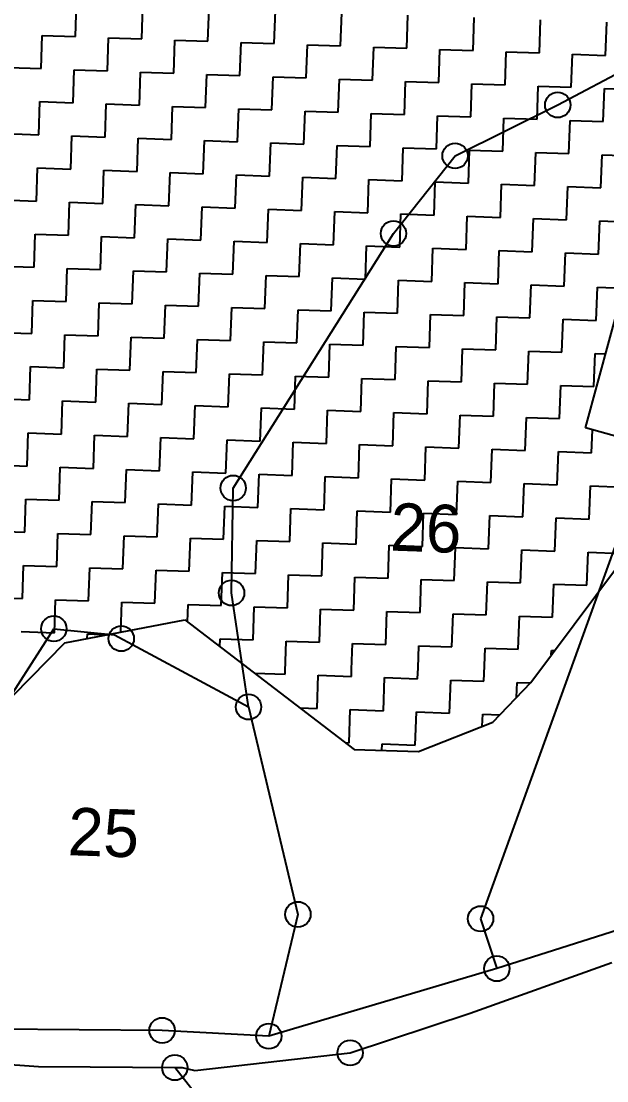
# Model space of a CAD drawing. Header units: metres. Extents: x 287345 to 291891, y 1993918 to 1999987.
# Drawn here: x 291371.3 to 291549, y 1997158.7 to 1997480.4 of the extents above; entities that cross this region are included whole.
import ezdxf
from ezdxf.enums import TextEntityAlignment as Align

# ---------------------------------------------------------------- set-up
doc = ezdxf.new("R2010")
doc.units = ezdxf.units.M
doc.header["$MEASUREMENT"] = 0
for name, color, linetype in [('POLY_HATCH', 12, 'Continuous'), ('POLY_PARCEL', 6, 'Continuous'), ('POLY_ROAD', 30, 'Continuous'), ('TEXT_PARCEL', 7, 'Continuous')]:
    doc.layers.add(name, color=color, linetype=linetype)
doc.styles.add('TEXT_MAP', font='')
doc.styles.get('TEXT_MAP').set_extended_font_data('Kruti Dev 050')

msp = doc.modelspace()

# ---------------------------------------------------------------- linework, layer by layer
for centre in [(291534.1, 1997454.95), (291502.95, 1997439.49), (291484.27, 1997415.94), (291435.64, 1997338.66), (291435.15, 1997306.82), (291381.21, 1997295.98), (291401.68, 1997292.96), (291440.3, 1997272.23), (291455.28, 1997209.26), (291510.7, 1997207.94), (291515.64, 1997192.79), (291414.06, 1997174.05), (291446.43, 1997172.29), (291471.12, 1997167.21), (291417.92, 1997162.75)]:
    msp.add_circle(centre, 3.85)
at = {"layer": 'POLY_HATCH', "linetype": 'Continuous'}
for p, q in [((291387.77, 1997475.7), (291388.13, 1997485.76)), ((291407.88, 1997474.99), (291408.24, 1997485.05)), ((291427.99, 1997474.28), (291428.34, 1997484.33)), ((291448.1, 1997473.57), (291448.45, 1997483.62)), ((291468.21, 1997472.86), (291468.56, 1997482.91)), ((291488.32, 1997472.15), (291488.67, 1997482.2)), ((291508.42, 1997471.43), (291508.78, 1997481.49)), ((291528.53, 1997470.72), (291528.89, 1997480.78)), ((291548.64, 1997470.01), (291549, 1997480.07)), ((291377.36, 1997466), (291377.72, 1997476.06)), ((291377.72, 1997476.06), (291387.77, 1997475.7)), ((291397.47, 1997465.29), (291397.82, 1997475.35)), ((291397.82, 1997475.35), (291407.88, 1997474.99)), ((291417.58, 1997464.58), (291417.93, 1997474.64)), ((291417.93, 1997474.64), (291427.99, 1997474.28)), ((291437.69, 1997463.87), (291438.04, 1997473.92)), ((291438.04, 1997473.92), (291448.1, 1997473.57)), ((291457.8, 1997463.16), (291458.15, 1997473.21)), ((291458.15, 1997473.21), (291468.21, 1997472.86)), ((291477.91, 1997462.45), (291478.26, 1997472.5)), ((291478.26, 1997472.5), (291488.32, 1997472.15)), ((291498.01, 1997461.74), (291498.37, 1997471.79)), ((291498.37, 1997471.79), (291508.42, 1997471.43)), ((291518.12, 1997461.02), (291518.48, 1997471.08)), ((291518.48, 1997471.08), (291528.53, 1997470.72)), ((291538.23, 1997460.31), (291538.59, 1997470.37)), ((291538.59, 1997470.37), (291548.64, 1997470.01)), ((291367.31, 1997466.36), (291377.36, 1997466)), ((291387.06, 1997455.59), (291387.41, 1997465.65)), ((291387.41, 1997465.65), (291397.47, 1997465.29)), ((291407.17, 1997454.88), (291407.52, 1997464.94)), ((291407.52, 1997464.94), (291417.58, 1997464.58)), ((291427.28, 1997454.17), (291427.63, 1997464.23)), ((291427.63, 1997464.23), (291437.69, 1997463.87)), ((291447.39, 1997453.46), (291447.74, 1997463.51)), ((291447.74, 1997463.51), (291457.8, 1997463.16)), ((291467.49, 1997452.75), (291467.85, 1997462.8)), ((291467.85, 1997462.8), (291477.91, 1997462.45)), ((291487.6, 1997452.04), (291487.96, 1997462.09)), ((291487.96, 1997462.09), (291498.01, 1997461.74)), ((291507.71, 1997451.32), (291508.07, 1997461.38)), ((291508.07, 1997461.38), (291518.12, 1997461.02)), ((291527.82, 1997450.61), (291528.18, 1997460.67)), ((291528.18, 1997460.67), (291538.23, 1997460.31)), ((291547.93, 1997449.9), (291548.29, 1997459.96)), ((291548.29, 1997459.96), (291558.34, 1997459.6)), ((291376.65, 1997445.9), (291377, 1997455.95)), ((291377, 1997455.95), (291387.06, 1997455.59)), ((291396.76, 1997445.18), (291397.11, 1997455.24)), ((291397.11, 1997455.24), (291407.17, 1997454.88)), ((291416.87, 1997444.47), (291417.22, 1997454.53)), ((291417.22, 1997454.53), (291427.28, 1997454.17)), ((291436.98, 1997443.76), (291437.33, 1997453.82)), ((291437.33, 1997453.82), (291447.39, 1997453.46)), ((291457.08, 1997443.05), (291457.44, 1997453.1)), ((291457.44, 1997453.1), (291467.49, 1997452.75)), ((291477.19, 1997442.34), (291477.55, 1997452.39)), ((291477.55, 1997452.39), (291487.6, 1997452.04)), ((291497.3, 1997441.63), (291497.66, 1997451.68)), ((291497.66, 1997451.68), (291507.71, 1997451.32)), ((291517.41, 1997440.91), (291517.77, 1997450.97)), ((291517.77, 1997450.97), (291527.82, 1997450.61)), ((291537.52, 1997440.2), (291537.88, 1997450.26)), ((291537.88, 1997450.26), (291547.93, 1997449.9)), ((291366.59, 1997446.25), (291376.65, 1997445.9)), ((291386.35, 1997435.49), (291386.7, 1997445.54)), ((291386.7, 1997445.54), (291396.76, 1997445.18)), ((291406.46, 1997434.77), (291406.81, 1997444.83)), ((291406.81, 1997444.83), (291416.87, 1997444.47)), ((291426.57, 1997434.06), (291426.92, 1997444.12)), ((291426.92, 1997444.12), (291436.98, 1997443.76)), ((291446.67, 1997433.35), (291447.03, 1997443.41)), ((291447.03, 1997443.41), (291457.08, 1997443.05)), ((291466.78, 1997432.64), (291467.14, 1997442.69)), ((291467.14, 1997442.69), (291477.19, 1997442.34)), ((291486.89, 1997431.93), (291487.25, 1997441.98)), ((291487.25, 1997441.98), (291497.3, 1997441.63)), ((291507, 1997431.22), (291507.36, 1997441.27)), ((291507.36, 1997441.27), (291517.41, 1997440.91)), ((291527.11, 1997430.5), (291527.47, 1997440.56)), ((291527.47, 1997440.56), (291537.52, 1997440.2)), ((291547.22, 1997429.79), (291547.57, 1997439.85)), ((291547.57, 1997439.85), (291557.63, 1997439.49)), ((291375.94, 1997425.79), (291376.29, 1997435.84)), ((291376.29, 1997435.84), (291386.35, 1997435.49)), ((291396.05, 1997425.08), (291396.4, 1997435.13)), ((291396.4, 1997435.13), (291406.46, 1997434.77)), ((291416.15, 1997424.36), (291416.51, 1997434.42)), ((291416.51, 1997434.42), (291426.57, 1997434.06)), ((291436.26, 1997423.65), (291436.62, 1997433.71)), ((291436.62, 1997433.71), (291446.67, 1997433.35)), ((291456.37, 1997422.94), (291456.73, 1997432.99)), ((291456.73, 1997432.99), (291466.78, 1997432.64)), ((291476.48, 1997422.23), (291476.84, 1997432.28)), ((291476.84, 1997432.28), (291486.89, 1997431.93)), ((291496.59, 1997421.52), (291496.95, 1997431.57)), ((291496.95, 1997431.57), (291507, 1997431.22)), ((291516.7, 1997420.81), (291517.06, 1997430.86)), ((291517.06, 1997430.86), (291527.11, 1997430.5)), ((291536.81, 1997420.09), (291537.16, 1997430.15)), ((291537.16, 1997430.15), (291547.22, 1997429.79)), ((291365.88, 1997426.14), (291375.94, 1997425.79)), ((291385.64, 1997415.38), (291385.99, 1997425.43)), ((291385.99, 1997425.43), (291396.05, 1997425.08)), ((291405.74, 1997414.66), (291406.1, 1997424.72)), ((291406.1, 1997424.72), (291416.15, 1997424.36)), ((291425.85, 1997413.95), (291426.21, 1997424.01)), ((291426.21, 1997424.01), (291436.26, 1997423.65)), ((291445.96, 1997413.24), (291446.32, 1997423.3)), ((291446.32, 1997423.3), (291456.37, 1997422.94)), ((291466.07, 1997412.53), (291466.43, 1997422.58)), ((291466.43, 1997422.58), (291476.48, 1997422.23)), ((291486.18, 1997411.82), (291486.54, 1997421.87)), ((291486.54, 1997421.87), (291496.59, 1997421.52)), ((291506.29, 1997411.11), (291506.65, 1997421.16)), ((291506.65, 1997421.16), (291516.7, 1997420.81)), ((291526.4, 1997410.4), (291526.75, 1997420.45)), ((291526.75, 1997420.45), (291536.81, 1997420.09)), ((291546.51, 1997409.68), (291546.86, 1997419.74)), ((291546.86, 1997419.74), (291556.92, 1997419.38)), ((291375.23, 1997405.68), (291375.58, 1997415.73)), ((291375.58, 1997415.73), (291385.64, 1997415.38)), ((291395.33, 1997404.97), (291395.69, 1997415.02)), ((291395.69, 1997415.02), (291405.74, 1997414.66)), ((291415.44, 1997404.25), (291415.8, 1997414.31)), ((291415.8, 1997414.31), (291425.85, 1997413.95)), ((291435.55, 1997403.54), (291435.91, 1997413.6)), ((291435.91, 1997413.6), (291445.96, 1997413.24)), ((291455.66, 1997402.83), (291456.02, 1997412.89)), ((291456.02, 1997412.89), (291466.07, 1997412.53)), ((291475.77, 1997402.12), (291476.13, 1997412.17)), ((291476.13, 1997412.17), (291486.18, 1997411.82)), ((291495.88, 1997401.41), (291496.24, 1997411.46)), ((291496.24, 1997411.46), (291506.29, 1997411.11)), ((291515.99, 1997400.7), (291516.34, 1997410.75)), ((291516.34, 1997410.75), (291526.4, 1997410.4)), ((291536.1, 1997399.99), (291536.45, 1997410.04)), ((291536.45, 1997410.04), (291546.51, 1997409.68)), ((291365.17, 1997406.03), (291375.23, 1997405.68)), ((291384.92, 1997395.27), (291385.28, 1997405.32)), ((291385.28, 1997405.32), (291395.33, 1997404.97)), ((291405.03, 1997394.56), (291405.39, 1997404.61)), ((291405.39, 1997404.61), (291415.44, 1997404.25)), ((291425.14, 1997393.84), (291425.5, 1997403.9)), ((291425.5, 1997403.9), (291435.55, 1997403.54)), ((291445.25, 1997393.13), (291445.61, 1997403.19)), ((291445.61, 1997403.19), (291455.66, 1997402.83)), ((291465.36, 1997392.42), (291465.72, 1997402.48)), ((291465.72, 1997402.48), (291475.77, 1997402.12)), ((291485.47, 1997391.71), (291485.82, 1997401.76)), ((291485.82, 1997401.76), (291495.88, 1997401.41)), ((291505.58, 1997391), (291505.93, 1997401.05)), ((291505.93, 1997401.05), (291515.99, 1997400.7)), ((291525.69, 1997390.29), (291526.04, 1997400.34)), ((291526.04, 1997400.34), (291536.1, 1997399.99)), ((291545.8, 1997389.57), (291546.15, 1997399.63)), ((291546.15, 1997399.63), (291556.21, 1997399.27)), ((291374.51, 1997385.57), (291374.87, 1997395.62)), ((291374.87, 1997395.62), (291384.92, 1997395.27)), ((291394.62, 1997384.86), (291394.98, 1997394.91)), ((291394.98, 1997394.91), (291405.03, 1997394.56)), ((291414.73, 1997384.15), (291415.09, 1997394.2)), ((291415.09, 1997394.2), (291425.14, 1997393.84)), ((291434.84, 1997383.43), (291435.2, 1997393.49)), ((291435.2, 1997393.49), (291445.25, 1997393.13)), ((291454.95, 1997382.72), (291455.31, 1997392.78)), ((291455.31, 1997392.78), (291465.36, 1997392.42)), ((291475.06, 1997382.01), (291475.41, 1997392.07)), ((291475.41, 1997392.07), (291485.47, 1997391.71)), ((291495.17, 1997381.3), (291495.52, 1997391.35)), ((291495.52, 1997391.35), (291505.58, 1997391)), ((291515.28, 1997380.59), (291515.63, 1997390.64)), ((291515.63, 1997390.64), (291525.69, 1997390.29)), ((291535.39, 1997379.88), (291535.74, 1997389.93)), ((291535.74, 1997389.93), (291545.8, 1997389.57)), ((291364.46, 1997385.92), (291374.51, 1997385.57)), ((291384.21, 1997375.16), (291384.57, 1997385.21)), ((291384.57, 1997385.21), (291394.62, 1997384.86)), ((291404.32, 1997374.45), (291404.68, 1997384.5)), ((291404.68, 1997384.5), (291414.73, 1997384.15)), ((291424.43, 1997373.74), (291424.79, 1997383.79)), ((291424.79, 1997383.79), (291434.84, 1997383.43)), ((291444.54, 1997373.02), (291444.9, 1997383.08)), ((291444.9, 1997383.08), (291454.95, 1997382.72)), ((291464.65, 1997372.31), (291465, 1997382.37)), ((291465, 1997382.37), (291475.06, 1997382.01)), ((291484.76, 1997371.6), (291485.11, 1997381.66)), ((291485.11, 1997381.66), (291495.17, 1997381.3)), ((291504.87, 1997370.89), (291505.22, 1997380.94)), ((291505.22, 1997380.94), (291515.28, 1997380.59)), ((291524.98, 1997370.18), (291525.33, 1997380.23)), ((291525.33, 1997380.23), (291535.39, 1997379.88)), ((291545.08, 1997369.47), (291545.44, 1997379.52)), ((291545.44, 1997379.52), (291548.67, 1997379.41)), ((291373.8, 1997365.46), (291374.16, 1997375.51)), ((291374.16, 1997375.51), (291384.21, 1997375.16)), ((291393.91, 1997364.75), (291394.27, 1997374.8)), ((291394.27, 1997374.8), (291404.32, 1997374.45)), ((291414.02, 1997364.04), (291414.38, 1997374.09)), ((291414.38, 1997374.09), (291424.43, 1997373.74)), ((291434.13, 1997363.33), (291434.48, 1997373.38)), ((291434.48, 1997373.38), (291444.54, 1997373.02)), ((291454.24, 1997362.61), (291454.59, 1997372.67)), ((291454.59, 1997372.67), (291464.65, 1997372.31)), ((291474.35, 1997361.9), (291474.7, 1997371.96)), ((291474.7, 1997371.96), (291484.76, 1997371.6)), ((291494.46, 1997361.19), (291494.81, 1997371.24)), ((291494.81, 1997371.24), (291504.87, 1997370.89)), ((291514.57, 1997360.48), (291514.92, 1997370.53)), ((291514.92, 1997370.53), (291524.98, 1997370.18)), ((291534.67, 1997359.77), (291535.03, 1997369.82)), ((291535.03, 1997369.82), (291545.08, 1997369.47)), ((291363.75, 1997365.82), (291373.8, 1997365.46)), ((291383.5, 1997355.05), (291383.86, 1997365.1)), ((291383.86, 1997365.1), (291393.91, 1997364.75)), ((291403.61, 1997354.34), (291403.97, 1997364.39)), ((291403.97, 1997364.39), (291414.02, 1997364.04)), ((291423.72, 1997353.63), (291424.07, 1997363.68)), ((291424.07, 1997363.68), (291434.13, 1997363.33)), ((291443.83, 1997352.91), (291444.18, 1997362.97)), ((291444.18, 1997362.97), (291454.24, 1997362.61)), ((291463.94, 1997352.2), (291464.29, 1997362.26)), ((291464.29, 1997362.26), (291474.35, 1997361.9)), ((291484.05, 1997351.49), (291484.4, 1997361.55)), ((291484.4, 1997361.55), (291494.46, 1997361.19)), ((291504.15, 1997350.78), (291504.51, 1997360.83)), ((291504.51, 1997360.83), (291514.57, 1997360.48)), ((291524.26, 1997350.07), (291524.62, 1997360.12)), ((291524.62, 1997360.12), (291534.67, 1997359.77)), ((291373.09, 1997345.35), (291373.45, 1997355.41)), ((291373.45, 1997355.41), (291383.5, 1997355.05)), ((291393.2, 1997344.64), (291393.56, 1997354.69)), ((291393.56, 1997354.69), (291403.61, 1997354.34)), ((291544.37, 1997349.36), (291544.62, 1997356.35)), ((291413.31, 1997343.93), (291413.66, 1997353.98)), ((291413.66, 1997353.98), (291423.72, 1997353.63)), ((291433.42, 1997343.22), (291433.77, 1997353.27)), ((291433.77, 1997353.27), (291443.83, 1997352.91)), ((291453.53, 1997342.5), (291453.88, 1997352.56)), ((291453.88, 1997352.56), (291463.94, 1997352.2)), ((291473.64, 1997341.79), (291473.99, 1997351.85)), ((291473.99, 1997351.85), (291484.05, 1997351.49)), ((291493.74, 1997341.08), (291494.1, 1997351.14)), ((291494.1, 1997351.14), (291504.15, 1997350.78)), ((291513.85, 1997340.37), (291514.21, 1997350.42)), ((291514.21, 1997350.42), (291524.26, 1997350.07)), ((291533.96, 1997339.66), (291534.32, 1997349.71)), ((291534.32, 1997349.71), (291544.37, 1997349.36)), ((291363.04, 1997345.71), (291373.09, 1997345.35)), ((291382.79, 1997334.94), (291383.15, 1997345)), ((291383.15, 1997345), (291393.2, 1997344.64)), ((291402.9, 1997334.23), (291403.25, 1997344.28)), ((291403.25, 1997344.28), (291413.31, 1997343.93)), ((291423.01, 1997333.52), (291423.36, 1997343.57)), ((291423.36, 1997343.57), (291433.42, 1997343.22)), ((291443.12, 1997332.81), (291443.47, 1997342.86)), ((291443.47, 1997342.86), (291453.53, 1997342.5)), ((291463.23, 1997332.09), (291463.58, 1997342.15)), ((291463.58, 1997342.15), (291473.64, 1997341.79)), ((291483.33, 1997331.38), (291483.69, 1997341.44)), ((291483.69, 1997341.44), (291493.74, 1997341.08)), ((291503.44, 1997330.67), (291503.8, 1997340.73)), ((291503.8, 1997340.73), (291513.85, 1997340.37)), ((291523.55, 1997329.96), (291523.91, 1997340.01)), ((291523.91, 1997340.01), (291533.96, 1997339.66)), ((291543.66, 1997329.25), (291544.02, 1997339.3)), ((291544.02, 1997339.3), (291554.07, 1997338.95)), ((291372.38, 1997325.24), (291372.73, 1997335.3)), ((291372.73, 1997335.3), (291382.79, 1997334.94)), ((291392.49, 1997324.53), (291392.84, 1997334.58)), ((291392.84, 1997334.58), (291402.9, 1997334.23)), ((291412.6, 1997323.82), (291412.95, 1997333.87)), ((291412.95, 1997333.87), (291423.01, 1997333.52)), ((291432.71, 1997323.11), (291433.06, 1997333.16)), ((291433.06, 1997333.16), (291443.12, 1997332.81)), ((291452.82, 1997322.4), (291453.17, 1997332.45)), ((291453.17, 1997332.45), (291463.23, 1997332.09)), ((291472.92, 1997321.68), (291473.28, 1997331.74)), ((291473.28, 1997331.74), (291483.33, 1997331.38)), ((291493.03, 1997320.97), (291493.39, 1997331.03)), ((291493.39, 1997331.03), (291503.44, 1997330.67)), ((291513.14, 1997320.26), (291513.5, 1997330.32)), ((291513.5, 1997330.32), (291523.55, 1997329.96)), ((291533.25, 1997319.55), (291533.61, 1997329.6)), ((291533.61, 1997329.6), (291543.66, 1997329.25)), ((291362.32, 1997325.6), (291372.38, 1997325.24)), ((291382.08, 1997314.83), (291382.43, 1997324.89)), ((291382.43, 1997324.89), (291392.49, 1997324.53)), ((291402.19, 1997314.12), (291402.54, 1997324.17)), ((291402.54, 1997324.17), (291412.6, 1997323.82)), ((291422.3, 1997313.41), (291422.65, 1997323.46)), ((291422.65, 1997323.46), (291432.71, 1997323.11)), ((291442.4, 1997312.7), (291442.76, 1997322.75)), ((291442.76, 1997322.75), (291452.82, 1997322.4)), ((291462.51, 1997311.99), (291462.87, 1997322.04)), ((291462.87, 1997322.04), (291472.92, 1997321.68)), ((291482.62, 1997311.27), (291482.98, 1997321.33)), ((291482.98, 1997321.33), (291493.03, 1997320.97)), ((291502.73, 1997310.56), (291503.09, 1997320.62)), ((291503.09, 1997320.62), (291513.14, 1997320.26)), ((291522.84, 1997309.85), (291523.2, 1997319.91)), ((291523.2, 1997319.91), (291533.25, 1997319.55)), ((291542.95, 1997309.14), (291543.31, 1997319.19)), ((291543.31, 1997319.19), (291553.36, 1997318.84)), ((291371.67, 1997305.13), (291372.02, 1997315.19)), ((291372.02, 1997315.19), (291382.08, 1997314.83)), ((291391.78, 1997304.42), (291392.13, 1997314.48)), ((291392.13, 1997314.48), (291402.19, 1997314.12)), ((291411.89, 1997303.71), (291412.24, 1997313.76)), ((291412.24, 1997313.76), (291422.3, 1997313.41)), ((291431.99, 1997303), (291432.35, 1997313.05)), ((291432.35, 1997313.05), (291442.4, 1997312.7)), ((291452.1, 1997302.29), (291452.46, 1997312.34)), ((291452.46, 1997312.34), (291462.51, 1997311.99)), ((291472.21, 1997301.57), (291472.57, 1997311.63)), ((291472.57, 1997311.63), (291482.62, 1997311.27)), ((291492.32, 1997300.86), (291492.68, 1997310.92)), ((291492.68, 1997310.92), (291502.73, 1997310.56)), ((291512.43, 1997300.15), (291512.79, 1997310.21)), ((291512.79, 1997310.21), (291522.84, 1997309.85)), ((291532.54, 1997299.44), (291532.9, 1997309.49)), ((291532.9, 1997309.49), (291542.95, 1997309.14)), ((291361.61, 1997305.49), (291371.67, 1997305.13)), ((291381.37, 1997294.72), (291381.72, 1997304.78)), ((291381.72, 1997304.78), (291391.78, 1997304.42)), ((291401.51, 1997294.92), (291401.83, 1997304.07)), ((291401.83, 1997304.07), (291411.89, 1997303.71)), ((291421.75, 1997298.06), (291421.94, 1997303.35)), ((291421.94, 1997303.35), (291431.99, 1997303)), ((291441.69, 1997292.59), (291442.05, 1997302.64)), ((291442.05, 1997302.64), (291452.1, 1997302.29)), ((291461.8, 1997291.88), (291462.16, 1997301.93)), ((291462.16, 1997301.93), (291472.21, 1997301.57)), ((291481.91, 1997291.16), (291482.27, 1997301.22)), ((291482.27, 1997301.22), (291492.32, 1997300.86)), ((291502.02, 1997290.45), (291502.38, 1997300.51)), ((291502.38, 1997300.51), (291512.43, 1997300.15)), ((291522.13, 1997289.74), (291522.48, 1997299.8)), ((291522.48, 1997299.8), (291532.54, 1997299.44)), ((291371.31, 1997295.08), (291381.37, 1997294.72)), ((291391.37, 1997292.96), (291391.42, 1997294.37)), ((291391.42, 1997294.37), (291397.52, 1997294.15)), ((291431.55, 1997290.57), (291431.64, 1997292.94)), ((291431.64, 1997292.94), (291441.69, 1997292.59)), ((291451.42, 1997283.02), (291451.75, 1997292.23)), ((291451.75, 1997292.23), (291461.8, 1997291.88)), ((291471.58, 1997283.57), (291471.86, 1997291.52)), ((291471.86, 1997291.52), (291481.91, 1997291.16)), ((291491.73, 1997284.12), (291491.97, 1997290.81)), ((291491.97, 1997290.81), (291502.02, 1997290.45)), ((291511.88, 1997284.68), (291512.07, 1997290.1)), ((291512.07, 1997290.1), (291522.13, 1997289.74)), ((291532.13, 1997287.99), (291532.18, 1997289.39)), ((291532.18, 1997289.39), (291533.15, 1997289.35)), ((291471.5, 1997281.47), (291471.58, 1997283.57)), ((291491.61, 1997280.75), (291491.73, 1997284.12)), ((291511.72, 1997280.04), (291511.88, 1997284.68)), ((291442.1, 1997282.51), (291451.39, 1997282.18)), ((291451.39, 1997282.18), (291451.42, 1997283.02)), ((291461.09, 1997271.77), (291461.45, 1997281.82)), ((291461.45, 1997281.82), (291471.5, 1997281.47)), ((291481.2, 1997271.06), (291481.56, 1997281.11)), ((291481.56, 1997281.11), (291491.61, 1997280.75)), ((291501.31, 1997270.34), (291501.66, 1997280.4)), ((291501.66, 1997280.4), (291511.72, 1997280.04)), ((291521.61, 1997275.16), (291521.77, 1997279.69)), ((291521.77, 1997279.69), (291525.8, 1997279.54)), ((291455.9, 1997271.95), (291461.09, 1997271.77)), ((291470.79, 1997261.36), (291471.15, 1997271.41)), ((291471.15, 1997271.41), (291481.2, 1997271.06)), ((291490.9, 1997260.65), (291491.25, 1997270.7)), ((291491.25, 1997270.7), (291501.31, 1997270.34)), ((291511.23, 1997266.34), (291511.36, 1997269.99)), ((291511.36, 1997269.99), (291516.5, 1997269.81)), ((291469.7, 1997261.4), (291470.79, 1997261.36)), ((291480.77, 1997259.05), (291480.84, 1997261)), ((291480.84, 1997261), (291490.9, 1997260.65))]:
    msp.add_line(p, q, dxfattribs=at)
at = {"layer": 'POLY_HATCH'}
for p, q in [((291542.57, 1997356.91), (291553.77, 1997398.21)), ((291577, 1997347.36), (291542.57, 1997356.91)), ((291525.94, 1997279.69), (291552.21, 1997314.89)), ((291384.54, 1997291.64), (291420.94, 1997298.69)), ((291420.94, 1997298.69), (291472.38, 1997259.35)), ((291352.81, 1997259.41), (291384.54, 1997291.64)), ((291514.39, 1997267.59), (291525.94, 1997279.69)), ((291491.82, 1997258.66), (291514.39, 1997267.59)), ((291472.38, 1997259.35), (291491.82, 1997258.66))]:
    msp.add_line(p, q, dxfattribs=at)
at = {"layer": 'POLY_PARCEL'}
for p, q in [((291534.1, 1997454.95), (291576.98, 1997477.64)), ((291502.95, 1997439.49), (291534.1, 1997454.95)), ((291484.27, 1997415.94), (291502.95, 1997439.49)), ((291435.64, 1997338.66), (291484.27, 1997415.94)), ((291435.15, 1997306.82), (291435.64, 1997338.66)), ((291555.93, 1997333.13), (291510.7, 1997207.94)), ((291440.3, 1997272.23), (291435.15, 1997306.82)), ((291303.92, 1997175.27), (291381.21, 1997295.98)), ((291381.21, 1997295.98), (291399.63, 1997294.06)), ((291399.63, 1997294.06), (291440.3, 1997272.23)), ((291440.3, 1997272.23), (291455.28, 1997209.26)), ((291455.28, 1997209.26), (291446.43, 1997172.29)), ((291510.7, 1997207.94), (291515.64, 1997192.79)), ((291433.9, 1997142.44), (291417.92, 1997162.75))]:
    msp.add_line(p, q, dxfattribs=at)
at = {"layer": 'POLY_ROAD'}
for p, q in [((291584.52, 1997214.82), (291515.64, 1997192.79)), ((291507.51, 1997179.31), (291550.52, 1997194.61)), ((291515.64, 1997192.79), (291446.43, 1997172.29)), ((291471.12, 1997167.21), (291507.51, 1997179.31)), ((291414.06, 1997174.05), (291347.12, 1997174.51)), ((291446.43, 1997172.29), (291414.06, 1997174.05)), ((291423.95, 1997161.83), (291471.12, 1997167.21)), ((291363.57, 1997163.97), (291376.55, 1997163.13)), ((291376.55, 1997163.13), (291392.23, 1997162.95)), ((291392.23, 1997162.95), (291417.92, 1997162.75)), ((291417.92, 1997162.75), (291420.16, 1997162.73)), ((291420.16, 1997162.73), (291423.95, 1997161.83))]:
    msp.add_line(p, q, dxfattribs=at)

# ---------------------------------------------------------------- texts
at = {"layer": 'TEXT_PARCEL', "style": 'TEXT_MAP'}
for s, p in [('26', (291494.14, 1997326.56)), ('25', (291396.31, 1997234.11))]:
    msp.add_text(s, height=14.488, rotation=357.9734, dxfattribs=at).set_placement(p, align=Align.MIDDLE)

doc.saveas('drawing.dxf')
